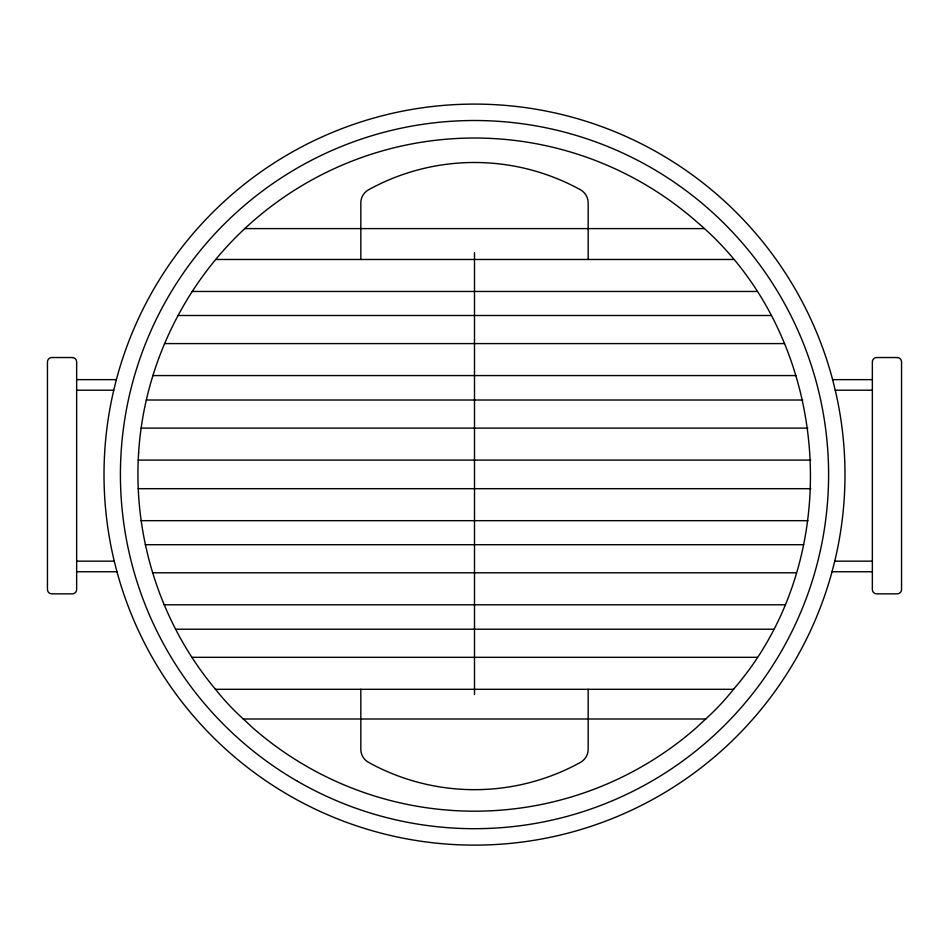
<?xml version="1.0" encoding="UTF-8"?>
<svg xmlns="http://www.w3.org/2000/svg" width="949" height="949" viewBox="0 0 949 949"><rect width="100%" height="100%" fill="white"/><g stroke="black" fill="none" stroke-linecap="round" stroke-linejoin="round"><path stroke-width="1.42" d="M872.345 571.749L832.036 571.749A370.49 370.49 0 0 1 116.964 571.749L114.26 561.167A370.49 370.49 0 0 1 113.75 390.217L116.383 379.636A370.49 370.49 0 0 1 832.617 379.636L872.345 379.636M832.036 571.749L834.74 561.167A370.49 370.49 0 0 0 835.25 390.217L832.617 379.636M244.795 228.602L704.205 228.602M215.637 259.48L733.363 259.48M192.113 291.462L756.887 291.462M177.902 315.495L771.098 315.495M164.462 343.585L784.538 343.585M152.825 375.567L796.175 375.567M76.655 379.636L116.383 379.636M76.655 390.217L113.75 390.217M835.25 390.217L872.345 390.217M146.288 400.015L802.712 400.015M141.152 428.118L807.848 428.118M138.234 460.099L810.766 460.099M138.222 488.688L810.778 488.688M141.093 520.669L807.907 520.669M145.304 544.702L803.696 544.702M76.655 561.167L114.26 561.167M834.74 561.167L872.345 561.167M76.655 571.749L116.964 571.749M152.564 572.793L796.436 572.793M164.118 604.786L784.882 604.786M175.541 629.223L773.459 629.223M191.84 657.325L757.16 657.325M215.293 689.306L733.707 689.306M243.074 718.998L705.926 718.998M588.178 259.48L588.178 202.861A14.923 14.923 0 0 0 580.468 189.788A219.349 219.349 0 0 0 368.532 189.788A14.923 14.923 0 0 0 360.822 202.861L360.822 259.48M588.178 689.306L588.178 749.307A14.923 14.923 0 0 1 580.468 762.379A219.349 219.349 0 0 1 368.532 762.379A14.923 14.923 0 0 1 360.822 749.307L360.822 689.306M474.5 252.707L474.5 694.585M138.637 452.59C133.026 537.442 160.761 624.134 215.518 689.306A239.729 239.729 0 0 0 243.335 718.998L252.576 727.658A336.575 336.575 0 0 0 696.424 727.658L705.665 718.998A239.729 239.729 0 0 0 733.482 689.306C849.663 555.604 831.882 335.46 696.424 221.556A336.575 336.575 0 0 0 252.576 221.556C186.099 279.599 144.224 364.511 138.637 452.59M72.278 357.536L51.827 357.536A4.377 4.377 0 0 0 47.45 361.913L47.45 589.471A4.377 4.377 0 0 0 51.827 593.849L72.278 593.849A4.377 4.377 0 0 0 76.655 589.471L76.655 361.913A4.377 4.377 0 0 0 72.278 357.536M897.173 357.536L876.722 357.536A4.377 4.377 0 0 0 872.345 361.913L872.345 589.471A4.377 4.377 0 0 0 876.722 593.849L897.173 593.849A4.377 4.377 0 0 0 901.55 589.471L901.55 361.913A4.377 4.377 0 0 0 897.173 357.536M297.452 781.252A354.096 354.096 0 0 0 828.596 474.607A354.096 354.096 0 0 0 297.452 167.949A354.096 354.096 0 0 0 297.452 781.252"/></g></svg>
